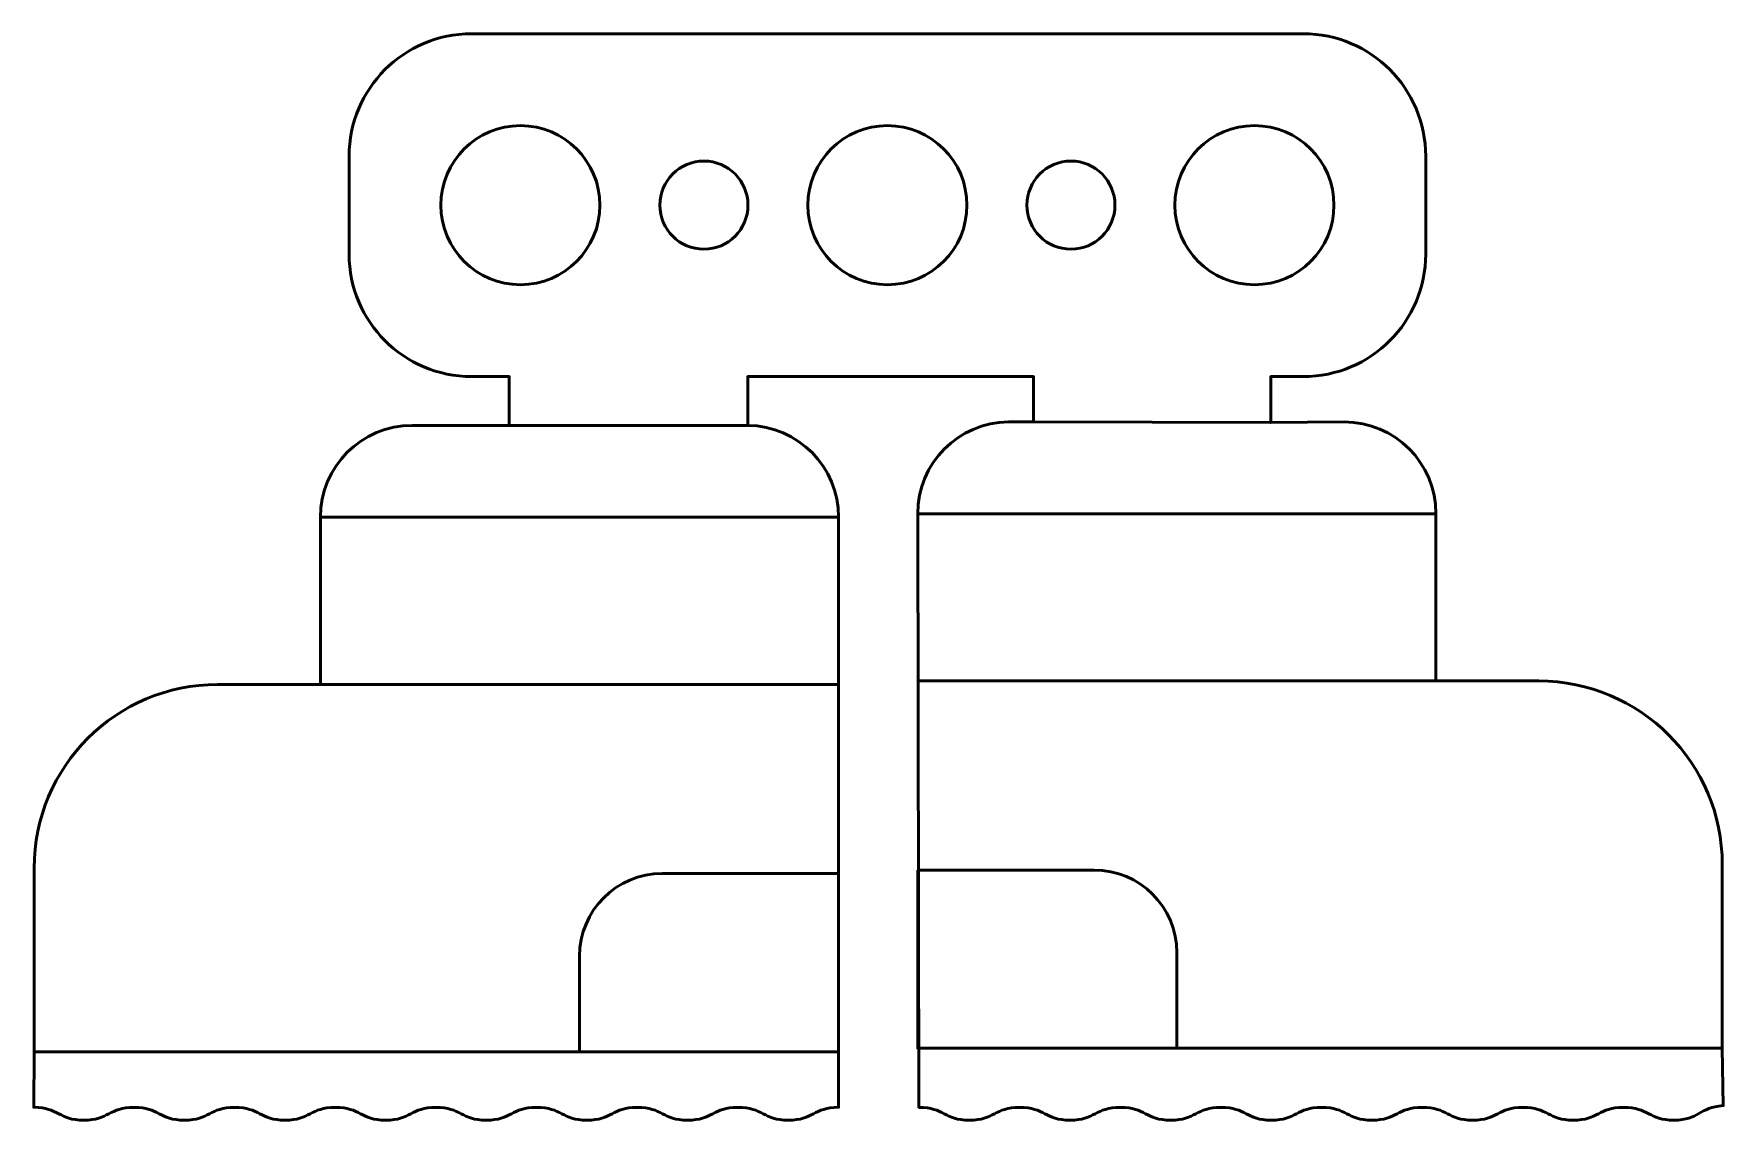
# Model space of a CAD drawing. Header units: centimetres. Extents: x -13.45 to -6.55, y -12.22 to -7.78.
import ezdxf

# ---------------------------------------------------------------- set-up
doc = ezdxf.new("R2010")
doc.units = ezdxf.units.CM
doc.header["$MEASUREMENT"] = 0
doc.layers.add('Layer 1', color=7, linetype='Continuous')

msp = doc.modelspace()

# ---------------------------------------------------------------- linework, layer by layer
at = {"layer": 'Layer 1', "lineweight": 53}
for points, knots in [([(-8.26358, -9.18094), (-8.26358, -9.18094), (-8.39701, -9.18094), (-8.39701, -9.18094), (-8.39701, -9.18094), (-8.39701, -9.18094), (-8.39701, -9.36914), (-8.39701, -9.36914), (-8.39701, -9.36914), (-8.39701, -9.36914), (-8.09672, -9.36631), (-8.09672, -9.36631), (-8.09672, -9.36631), (-7.88955, -9.36631), (-7.72155, -9.53431), (-7.72155, -9.74149), (-7.72155, -9.74149), (-7.72155, -9.74149), (-7.72155, -10.42465), (-7.72155, -10.42465), (-7.72155, -10.42465), (-7.72155, -10.42465), (-7.30165, -10.42465), (-7.30165, -10.42465), (-7.30165, -10.42465), (-6.88757, -10.42465), (-6.55154, -10.76065), (-6.55154, -11.17473), (-6.55154, -11.17473), (-6.55154, -11.17473), (-6.55154, -11.92481), (-6.55154, -11.92481), (-6.55154, -11.92481), (-6.55154, -11.92481), (-6.5477, -12.15924), (-6.5477, -12.15924), (-6.5477, -12.15924), (-6.64663, -12.16655), (-6.64663, -12.21906), (-6.74939, -12.21906), (-6.74939, -12.21906), (-6.85223, -12.21906), (-6.85223, -12.16655), (-6.95504, -12.16655), (-6.95504, -12.16655), (-7.05785, -12.16655), (-7.05785, -12.21906), (-7.16066, -12.21906), (-7.16066, -12.21906), (-7.26349, -12.21906), (-7.26349, -12.16655), (-7.36631, -12.16655), (-7.36631, -12.16655), (-7.46911, -12.16655), (-7.46911, -12.21906), (-7.57195, -12.21906), (-7.57195, -12.21906), (-7.67476, -12.21906), (-7.67476, -12.16655), (-7.77757, -12.16655), (-7.77757, -12.16655), (-7.8804, -12.16655), (-7.8804, -12.21906), (-7.98326, -12.21906), (-7.98326, -12.21906), (-8.08603, -12.21906), (-8.08603, -12.16655), (-8.18879, -12.16655), (-8.18879, -12.16655), (-8.2916, -12.16655), (-8.2916, -12.21906), (-8.39443, -12.21906), (-8.39443, -12.21906), (-8.49724, -12.21906), (-8.49724, -12.16655), (-8.60005, -12.16655), (-8.60005, -12.16655), (-8.70286, -12.16655), (-8.70286, -12.21906), (-8.8057, -12.21906), (-8.8057, -12.21906), (-8.90853, -12.21906), (-8.90853, -12.16655), (-9.01137, -12.16655), (-9.01137, -12.16655), (-9.11429, -12.16655), (-9.11429, -12.21906), (-9.21715, -12.21906), (-9.21715, -12.21906), (-9.31998, -12.21906), (-9.31998, -12.16655), (-9.42281, -12.16655), (-9.42281, -12.16655), (-9.52576, -12.16655), (-9.52576, -12.21906), (-9.62867, -12.21906), (-9.62867, -12.21906), (-9.73161, -12.21906), (-9.73161, -12.16655), (-9.83453, -12.16655), (-9.83453, -12.16655), (-9.83453, -12.16655), (-9.83979, -9.74149), (-9.83979, -9.74149), (-9.83979, -9.74149), (-9.83979, -9.53563), (-9.67391, -9.36843), (-9.46832, -9.36631), (-9.46832, -9.36631), (-9.46832, -9.36631), (-9.36644, -9.36549), (-9.36644, -9.36549), (-9.36644, -9.36549), (-9.36644, -9.36549), (-9.36644, -9.18094), (-9.36644, -9.18094), (-9.36644, -9.18094), (-9.36644, -9.18094), (-10.53428, -9.18094), (-10.53428, -9.18094), (-10.53428, -9.18094), (-10.53428, -9.18094), (-10.53428, -9.38073), (-10.53428, -9.38073), (-10.53428, -9.38073), (-10.3287, -9.38285), (-10.1628, -9.55005), (-10.1628, -9.7559), (-10.1628, -9.7559), (-10.1628, -9.7559), (-10.16285, -11.93924), (-10.16285, -11.93924), (-10.16285, -11.93924), (-10.16285, -11.93924), (-10.16289, -12.16645), (-10.16289, -12.16645), (-10.16289, -12.16645), (-10.26579, -12.16655), (-10.26579, -12.21906), (-10.36872, -12.21906), (-10.36872, -12.21906), (-10.47164, -12.21906), (-10.47164, -12.16655), (-10.57456, -12.16655), (-10.57456, -12.16655), (-10.67742, -12.16655), (-10.67742, -12.21906), (-10.78025, -12.21906), (-10.78025, -12.21906), (-10.88313, -12.21906), (-10.88313, -12.16655), (-10.98603, -12.16655), (-10.98603, -12.16655), (-11.08886, -12.16655), (-11.08886, -12.21906), (-11.19171, -12.21906), (-11.19171, -12.21906), (-11.29452, -12.21906), (-11.29452, -12.16655), (-11.39734, -12.16655), (-11.39734, -12.16655), (-11.50015, -12.16655), (-11.50015, -12.21906), (-11.60298, -12.21906), (-11.60298, -12.21906), (-11.70579, -12.21906), (-11.70579, -12.16655), (-11.80861, -12.16655), (-11.80861, -12.16655), (-11.91137, -12.16655), (-11.91137, -12.21906), (-12.01414, -12.21906), (-12.01414, -12.21906), (-12.11697, -12.21906), (-12.11697, -12.16655), (-12.21983, -12.16655), (-12.21983, -12.16655), (-12.32263, -12.16655), (-12.32263, -12.21906), (-12.42546, -12.21906), (-12.42546, -12.21906), (-12.52828, -12.21906), (-12.52828, -12.16655), (-12.63109, -12.16655), (-12.63109, -12.16655), (-12.73392, -12.16655), (-12.73392, -12.21906), (-12.83673, -12.21906), (-12.83673, -12.21906), (-12.93954, -12.21906), (-12.93954, -12.16655), (-13.04236, -12.16655), (-13.04236, -12.16655), (-13.14518, -12.16655), (-13.14518, -12.21906), (-13.24799, -12.21906), (-13.24799, -12.21906), (-13.35076, -12.21906), (-13.35076, -12.16655), (-13.4523, -12.16644), (-13.4523, -12.16644), (-13.4523, -12.16644), (-13.45105, -11.93924), (-13.45105, -11.93924), (-13.45105, -11.93924), (-13.45105, -11.93924), (-13.45104, -11.18915), (-13.45104, -11.18915), (-13.45104, -11.18915), (-13.45104, -10.77507), (-13.11502, -10.43906), (-12.70095, -10.43906), (-12.70095, -10.43906), (-12.70095, -10.43906), (-12.28105, -10.43906), (-12.28105, -10.43906), (-12.28105, -10.43906), (-12.28105, -10.43906), (-12.28105, -9.7559), (-12.28105, -9.7559), (-12.28105, -9.7559), (-12.28105, -9.54873), (-12.11305, -9.38073), (-11.90588, -9.38073), (-11.90588, -9.38073), (-11.90588, -9.38073), (-11.50928, -9.38071), (-11.50928, -9.38071), (-11.50928, -9.38071), (-11.50928, -9.38071), (-11.50928, -9.18094), (-11.50928, -9.18094), (-11.50928, -9.18094), (-11.50928, -9.18094), (-11.66358, -9.18094), (-11.66358, -9.18094), (-11.66358, -9.18094), (-11.93972, -9.18094), (-12.16358, -8.95708), (-12.16358, -8.68094), (-12.16358, -8.68094), (-12.16358, -8.68094), (-12.16358, -8.28094), (-12.16358, -8.28094), (-12.16358, -8.28094), (-12.16358, -8.0048), (-11.93972, -7.78094), (-11.66358, -7.78094), (-11.66358, -7.78094), (-11.66358, -7.78094), (-8.26358, -7.78094), (-8.26358, -7.78094), (-8.26358, -7.78094), (-7.98744, -7.78094), (-7.76358, -8.0048), (-7.76358, -8.28094), (-7.76358, -8.28094), (-7.76358, -8.28094), (-7.76358, -8.68094), (-7.76358, -8.68094), (-7.76358, -8.68094), (-7.76358, -8.95708), (-7.98744, -9.18094), (-8.26358, -9.18094)], [0, 0, 0, 0, 0.0149254, 0.0149254, 0.0149254, 0.0149254, 0.0298507, 0.0298507, 0.0298507, 0.0298507, 0.0447761, 0.0447761, 0.0447761, 0.0447761, 0.0597015, 0.0597015, 0.0597015, 0.0597015, 0.0746269, 0.0746269, 0.0746269, 0.0746269, 0.0895522, 0.0895522, 0.0895522, 0.0895522, 0.1044776, 0.1044776, 0.1044776, 0.1044776, 0.119403, 0.119403, 0.119403, 0.119403, 0.1343284, 0.1343284, 0.1343284, 0.1343284, 0.1492537, 0.1492537, 0.1492537, 0.1492537, 0.1641791, 0.1641791, 0.1641791, 0.1641791, 0.1791045, 0.1791045, 0.1791045, 0.1791045, 0.1940299, 0.1940299, 0.1940299, 0.1940299, 0.2089552, 0.2089552, 0.2089552, 0.2089552, 0.2238806, 0.2238806, 0.2238806, 0.2238806, 0.238806, 0.238806, 0.238806, 0.238806, 0.2537313, 0.2537313, 0.2537313, 0.2537313, 0.2686567, 0.2686567, 0.2686567, 0.2686567, 0.2835821, 0.2835821, 0.2835821, 0.2835821, 0.2985075, 0.2985075, 0.2985075, 0.2985075, 0.3134328, 0.3134328, 0.3134328, 0.3134328, 0.3283582, 0.3283582, 0.3283582, 0.3283582, 0.3432836, 0.3432836, 0.3432836, 0.3432836, 0.358209, 0.358209, 0.358209, 0.358209, 0.3731343, 0.3731343, 0.3731343, 0.3731343, 0.3880597, 0.3880597, 0.3880597, 0.3880597, 0.4029851, 0.4029851, 0.4029851, 0.4029851, 0.4179104, 0.4179104, 0.4179104, 0.4179104, 0.4328358, 0.4328358, 0.4328358, 0.4328358, 0.4477612, 0.4477612, 0.4477612, 0.4477612, 0.4626866, 0.4626866, 0.4626866, 0.4626866, 0.4776119, 0.4776119, 0.4776119, 0.4776119, 0.4925373, 0.4925373, 0.4925373, 0.4925373, 0.5074627, 0.5074627, 0.5074627, 0.5074627, 0.5223881, 0.5223881, 0.5223881, 0.5223881, 0.5373134, 0.5373134, 0.5373134, 0.5373134, 0.5522388, 0.5522388, 0.5522388, 0.5522388, 0.5671642, 0.5671642, 0.5671642, 0.5671642, 0.5820896, 0.5820896, 0.5820896, 0.5820896, 0.5970149, 0.5970149, 0.5970149, 0.5970149, 0.6119403, 0.6119403, 0.6119403, 0.6119403, 0.6268657, 0.6268657, 0.6268657, 0.6268657, 0.641791, 0.641791, 0.641791, 0.641791, 0.6567164, 0.6567164, 0.6567164, 0.6567164, 0.6716418, 0.6716418, 0.6716418, 0.6716418, 0.6865672, 0.6865672, 0.6865672, 0.6865672, 0.7014925, 0.7014925, 0.7014925, 0.7014925, 0.7164179, 0.7164179, 0.7164179, 0.7164179, 0.7313433, 0.7313433, 0.7313433, 0.7313433, 0.7462687, 0.7462687, 0.7462687, 0.7462687, 0.761194, 0.761194, 0.761194, 0.761194, 0.7761194, 0.7761194, 0.7761194, 0.7761194, 0.7910448, 0.7910448, 0.7910448, 0.7910448, 0.8059701, 0.8059701, 0.8059701, 0.8059701, 0.8208955, 0.8208955, 0.8208955, 0.8208955, 0.8358209, 0.8358209, 0.8358209, 0.8358209, 0.8507463, 0.8507463, 0.8507463, 0.8507463, 0.8656716, 0.8656716, 0.8656716, 0.8656716, 0.880597, 0.880597, 0.880597, 0.880597, 0.8955224, 0.8955224, 0.8955224, 0.8955224, 0.9104478, 0.9104478, 0.9104478, 0.9104478, 0.9253731, 0.9253731, 0.9253731, 0.9253731, 0.9402985, 0.9402985, 0.9402985, 0.9402985, 0.9552239, 0.9552239, 0.9552239, 0.9552239, 0.9701493, 0.9701493, 0.9701493, 0.9701493, 1, 1, 1, 1]), ([(-11.78858, -8.48094), (-11.78858, -8.30145), (-11.64307, -8.15594), (-11.46358, -8.15594), (-11.46358, -8.15594), (-11.28409, -8.15594), (-11.13858, -8.30145), (-11.13858, -8.48094), (-11.13858, -8.48094), (-11.13858, -8.66043), (-11.28409, -8.80594), (-11.46358, -8.80594), (-11.46358, -8.80594), (-11.64307, -8.80594), (-11.78858, -8.66043), (-11.78858, -8.48094)], [0, 0, 0, 0, 0.2, 0.2, 0.2, 0.2, 0.4, 0.4, 0.4, 0.4, 0.6, 0.6, 0.6, 0.6, 1, 1, 1, 1]), ([(-10.28858, -8.48094), (-10.28858, -8.30145), (-10.14307, -8.15594), (-9.96358, -8.15594), (-9.96358, -8.15594), (-9.78409, -8.15594), (-9.63858, -8.30145), (-9.63858, -8.48094), (-9.63858, -8.48094), (-9.63858, -8.66043), (-9.78409, -8.80594), (-9.96358, -8.80594), (-9.96358, -8.80594), (-10.14307, -8.80594), (-10.28858, -8.66043), (-10.28858, -8.48094)], [0, 0, 0, 0, 0.2, 0.2, 0.2, 0.2, 0.4, 0.4, 0.4, 0.4, 0.6, 0.6, 0.6, 0.6, 1, 1, 1, 1]), ([(-8.78858, -8.48094), (-8.78858, -8.30145), (-8.64307, -8.15594), (-8.46358, -8.15594), (-8.46358, -8.15594), (-8.28409, -8.15594), (-8.13858, -8.30145), (-8.13858, -8.48094), (-8.13858, -8.48094), (-8.13858, -8.66043), (-8.28409, -8.80594), (-8.46358, -8.80594), (-8.46358, -8.80594), (-8.64307, -8.80594), (-8.78858, -8.66043), (-8.78858, -8.48094)], [0, 0, 0, 0, 0.2, 0.2, 0.2, 0.2, 0.4, 0.4, 0.4, 0.4, 0.6, 0.6, 0.6, 0.6, 1, 1, 1, 1]), ([(-10.89358, -8.48094), (-10.89358, -8.38153), (-10.81299, -8.30094), (-10.71358, -8.30094), (-10.71358, -8.30094), (-10.61417, -8.30094), (-10.53358, -8.38153), (-10.53358, -8.48094), (-10.53358, -8.48094), (-10.53358, -8.58035), (-10.61417, -8.66094), (-10.71358, -8.66094), (-10.71358, -8.66094), (-10.81299, -8.66094), (-10.89358, -8.58035), (-10.89358, -8.48094)], [0, 0, 0, 0, 0.2, 0.2, 0.2, 0.2, 0.4, 0.4, 0.4, 0.4, 0.6, 0.6, 0.6, 0.6, 1, 1, 1, 1]), ([(-9.39358, -8.48094), (-9.39358, -8.38153), (-9.31299, -8.30094), (-9.21358, -8.30094), (-9.21358, -8.30094), (-9.11417, -8.30094), (-9.03358, -8.38153), (-9.03358, -8.48094), (-9.03358, -8.48094), (-9.03358, -8.58035), (-9.11417, -8.66094), (-9.21358, -8.66094), (-9.21358, -8.66094), (-9.31299, -8.66094), (-9.39358, -8.58035), (-9.39358, -8.48094)], [0, 0, 0, 0, 0.2, 0.2, 0.2, 0.2, 0.4, 0.4, 0.4, 0.4, 0.6, 0.6, 0.6, 0.6, 1, 1, 1, 1])]:
    msp.add_open_spline(points, degree=3, knots=knots, dxfattribs=at)
at = {"layer": 'Layer 1', "color": 5, "lineweight": 53}
for points in [[(-11.50753, -9.38084), (-11.50753, -9.38084), (-10.53625, -9.38084), (-10.53625, -9.38084)], [(-9.36644, -9.36549), (-9.36644, -9.36549), (-8.39701, -9.36914), (-8.39701, -9.36914)], [(-12.28105, -9.7559), (-12.28105, -9.7559), (-10.16289, -9.7559), (-10.16289, -9.7559)], [(-7.72155, -9.74149), (-7.72155, -9.74149), (-9.83971, -9.74149), (-9.83971, -9.74149)], [(-7.72155, -10.42465), (-7.72155, -10.42465), (-9.83979, -10.42465), (-9.83979, -10.42465)], [(-12.28105, -10.43906), (-12.28105, -10.43906), (-10.16281, -10.43906), (-10.16281, -10.43906)], [(-10.88417, -11.2114), (-11.0707, -11.2114), (-11.22194, -11.36263), (-11.22194, -11.54918)], [(-10.16289, -11.2114), (-10.16289, -11.2114), (-10.88417, -11.2114), (-10.88417, -11.2114)], [(-9.8397, -11.19698), (-9.8397, -11.19698), (-9.11841, -11.19698), (-9.11841, -11.19698)], [(-9.11841, -11.19698), (-8.93188, -11.19698), (-8.78065, -11.34821), (-8.78065, -11.53476)], [(-11.22194, -11.93926), (-11.22194, -11.93926), (-13.45104, -11.93924), (-13.45104, -11.93924)], [(-8.78066, -11.92484), (-8.78066, -11.92484), (-6.55154, -11.92481), (-6.55154, -11.92481)]]:
    msp.add_open_spline(points, degree=3, dxfattribs=at)
for points in [[(-11.22194, -11.54918), (-11.22194, -11.54918), (-11.22194, -11.93926), (-11.22194, -11.93926), (-11.22194, -11.93926), (-11.22194, -11.93926), (-10.16289, -11.93926), (-10.16289, -11.93926), (-10.16289, -11.93926), (-10.16289, -11.93926), (-10.16289, -11.2114), (-10.16289, -11.2114)], [(-8.78065, -11.53476), (-8.78065, -11.53476), (-8.78065, -11.92484), (-8.78065, -11.92484), (-8.78065, -11.92484), (-8.78065, -11.92484), (-9.8397, -11.92484), (-9.8397, -11.92484), (-9.8397, -11.92484), (-9.8397, -11.92484), (-9.8397, -11.19698), (-9.8397, -11.19698)]]:
    msp.add_open_spline(points, degree=3, knots=[0, 0, 0, 0, 0.25, 0.25, 0.25, 0.25, 0.5, 0.5, 0.5, 0.5, 1, 1, 1, 1], dxfattribs=at)

doc.saveas('drawing.dxf')
